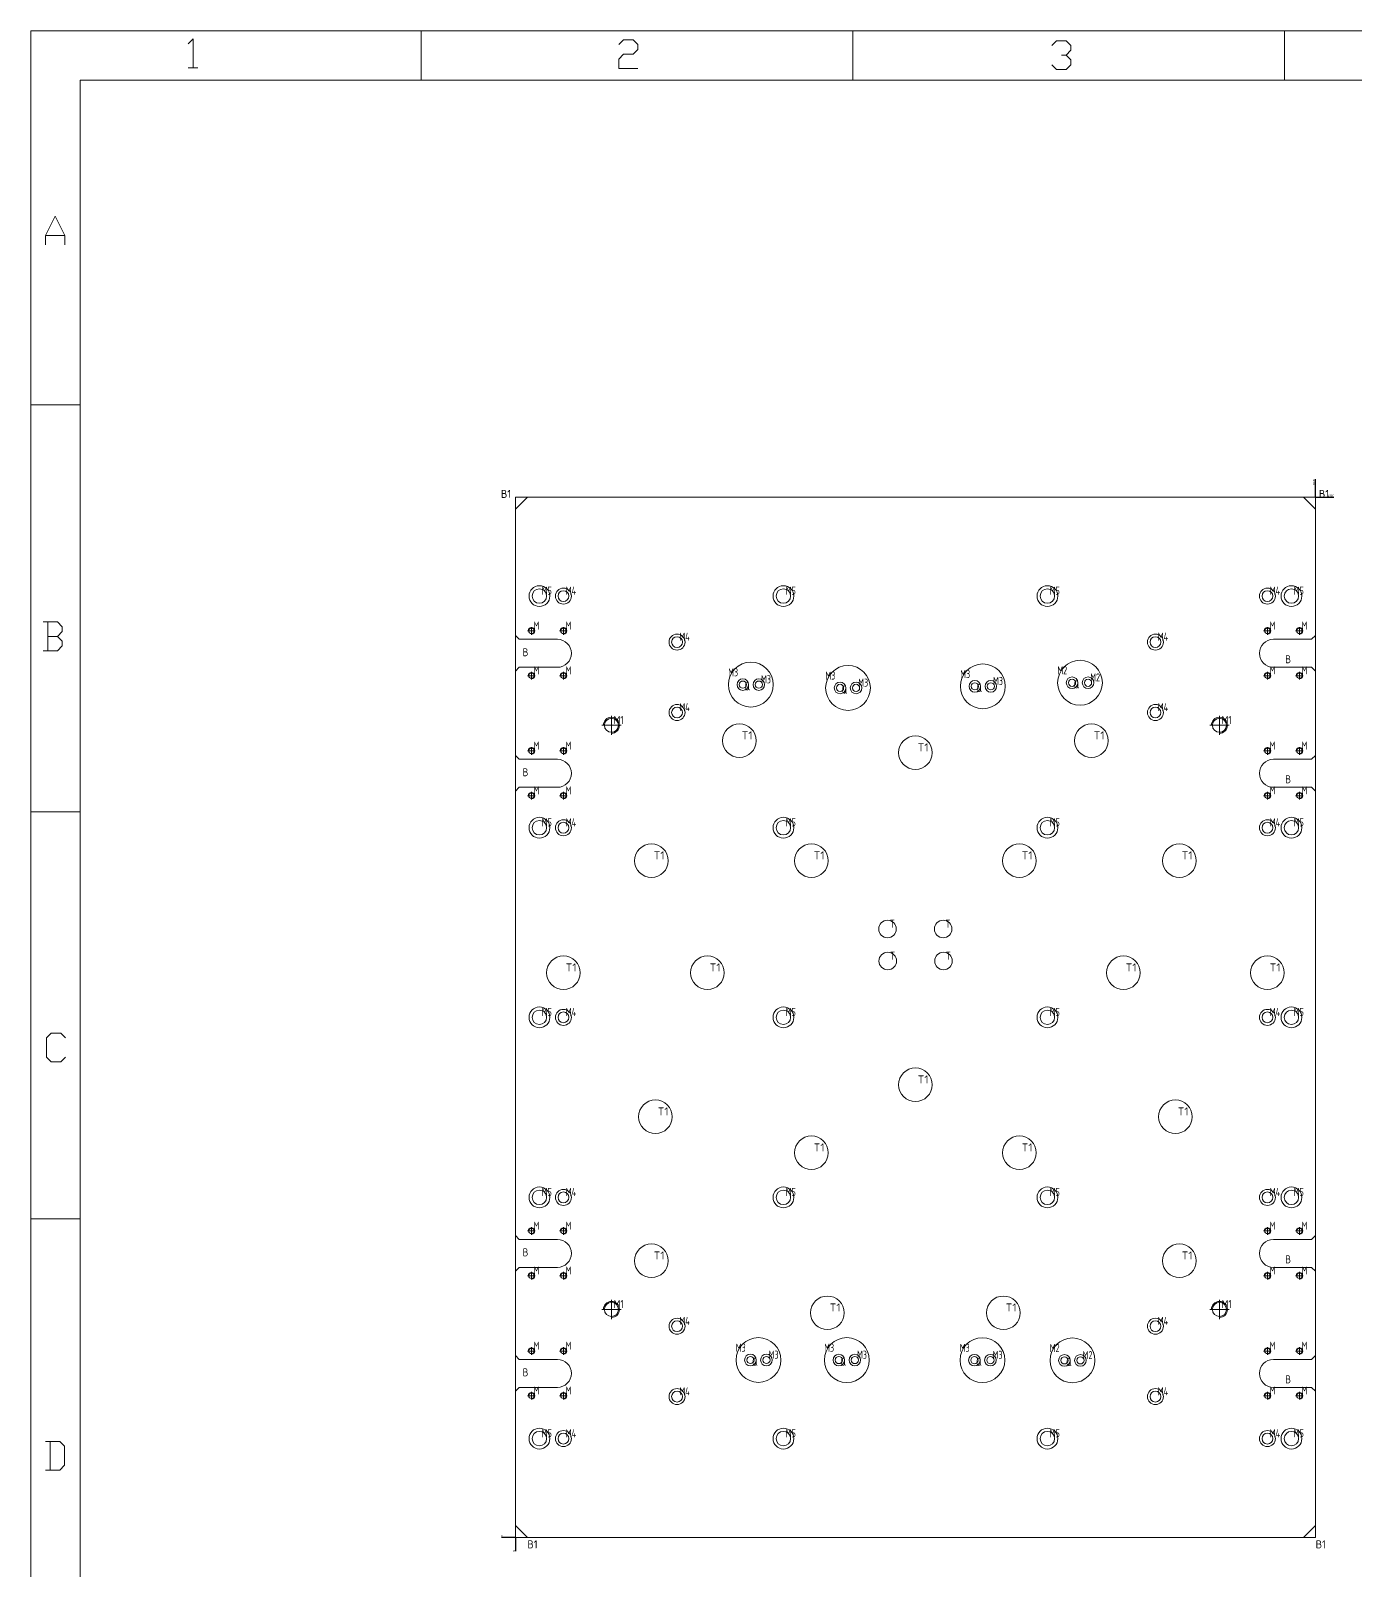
# Model space of a CAD drawing. Header units: millimetres. Extents: x 494 to 18201, y 224 to 11417.
# Drawn here: x 6179 to 7834, y 9493 to 11417 of the extents above; entities that cross this region are included whole.
import ezdxf
from ezdxf.enums import TextEntityAlignment as Align
from ezdxf.lldxf.tags import DXFTag

# ---------------------------------------------------------------- set-up
doc = ezdxf.new("R2010")
doc.units = ezdxf.units.MM
for name, color, linetype in [('DIM', 7, 'Continuous'), ('U1', 211, 'Continuous'), ('U1_W', 1, 'Continuous')]:
    doc.layers.add(name, color=color, linetype=linetype)
doc.styles.add('gbenor_', font='gbenor.shx', dxfattribs={"bigfont": 'gbcbig'})
doc.styles.get("Standard").update_dxf_attribs({"font": 'arial.ttf'})
doc.styles.add('TXT', font='txt.shx', dxfattribs={"width": 0.8, "bigfont": 'ctxt.shx'})
tags = doc.linetypes.add('CENTER', pattern='A,22,[0,arial.ttf,S=0,R=0,X=0,Y=0],-8.5,8.5,-8.5', length=47.4).pattern_tags.tags
tags[16:17] = [DXFTag(74, 4), DXFTag(75, 0), DXFTag(340, '0'), DXFTag(46, 0.0), DXFTag(50, 0.0), DXFTag(44, 0.0), DXFTag(45, 0.0)]
tags[14:15] = [DXFTag(74, 4), DXFTag(75, 0), DXFTag(340, '0'), DXFTag(46, 0.0), DXFTag(50, 0.0), DXFTag(44, 0.0), DXFTag(45, 0.0)]
tags[12:13] = [DXFTag(74, 4), DXFTag(75, 0), DXFTag(340, '0'), DXFTag(46, 0.0), DXFTag(50, 0.0), DXFTag(44, 0.0), DXFTag(45, 0.0)]
tags = doc.linetypes.add('DASHED', pattern='A,12.86,[0,arial.ttf,S=0,R=0,X=0,Y=0],-12.86', length=25.72).pattern_tags.tags
tags[12:13] = [DXFTag(74, 4), DXFTag(75, 0), DXFTag(340, '0'), DXFTag(46, 0.0), DXFTag(50, 0.0), DXFTag(44, 0.0), DXFTag(45, 0.0)]
doc.dimstyles.new('ISO-25', dxfattribs={"dimtxt": 2.5, "dimasz": 2.5, "dimexe": 1.25, "dimexo": 0.625, "dimtad": 1, "dimtxsty": 'Standard', "dimcen": 2.5, "dimadec": 0, "dimazin": 0, "dimtfac": 1, "dimtmove": 0, "dimatfit": 3, "dimfxl": 1, "dimarcsym": 0})

# ---------------------------------------------------------------- blocks, each defined once
blk = doc.blocks.new('*D61')
at = {"layer": 'Defpoints', "color": 0, "transparency": 16777216}
for p in [(7784.4, 10834.1), (7799.4, 10834.1), (6784.4, 9534.1)]:
    blk.add_point(p, dxfattribs=at)
at = {"layer": 'DIM', "color": 0, "lineweight": -2, "transparency": 16777216}
blk.add_line((7785.1, 10834.1), (7807.3, 10834.1), dxfattribs=at)
at = {"layer": 'DIM', "color": 0, "lineweight": 18, "transparency": 16777216, "insert": (7803.7, 10836), "char_height": 2.5, "attachment_point": 5}
blk.add_mtext('1300', dxfattribs=at)
blk = doc.blocks.new('*D62')
at = {"layer": 'Defpoints', "color": 0, "transparency": 16777216}
for p in [(6769.4, 9534.1), (6784.4, 9534.1), (6784.4, 9534.1)]:
    blk.add_point(p, dxfattribs=at)
at = {"layer": 'DIM', "color": 0, "lineweight": -2, "transparency": 16777216}
blk.add_line((6783.8, 9534.1), (6767.2, 9534.1), dxfattribs=at)
at = {"layer": 'DIM', "color": 0, "lineweight": 18, "transparency": 16777216, "insert": (6768, 9536), "char_height": 2.5, "attachment_point": 5}
blk.add_mtext('0', dxfattribs=at)
blk = doc.blocks.new('*D63')
at = {"layer": 'Defpoints', "color": 0, "transparency": 16777216}
for p in [(6784.4, 9534.1), (6784.4, 9534.1), (6784.4, 9519.1)]:
    blk.add_point(p, dxfattribs=at)
at = {"layer": 'DIM', "color": 0, "lineweight": -2, "transparency": 16777216}
blk.add_line((6784.4, 9533.5), (6784.4, 9516.8), dxfattribs=at)
at = {"layer": 'DIM', "color": 0, "lineweight": 18, "transparency": 16777216, "insert": (6782.5, 9517.6), "char_height": 2.5, "attachment_point": 5, "rotation": 90}
blk.add_mtext('0', dxfattribs=at)
blk = doc.blocks.new('*D64')
at = {"layer": 'Defpoints', "color": 0, "transparency": 16777216}
for p in [(7784.4, 10849.1), (7784.4, 10834.1), (6784.4, 9534.1)]:
    blk.add_point(p, dxfattribs=at)
at = {"layer": 'DIM', "color": 0, "lineweight": -2, "transparency": 16777216}
blk.add_line((7784.4, 10834.7), (7784.4, 10856.9), dxfattribs=at)
at = {"layer": 'DIM', "color": 0, "lineweight": 18, "transparency": 16777216, "insert": (7782.5, 10853.3), "char_height": 2.5, "attachment_point": 5, "rotation": 90}
blk.add_mtext('1000', dxfattribs=at)
blk = doc.blocks.new('U9')
at = {"color": 254, "lineweight": 18}
for p, q in [((-1705.29, 0), (-1705.29, -1202.02)), ((-1705.29, 0), (0, 0)), ((-1071.01, 0), (-1071.01, -24.96)), ((-1680.34, -1177.07), (-1680.34, -24.96)), ((-1680.34, -24.96), (-24.96, -24.96)), ((-1705.29, -189.25), (-1680.34, -189.25)), ((-1705.29, -395.13), (-1680.34, -395.13)), ((-1705.29, -601.01), (-1680.34, -601.01))]:
    blk.add_line(p, q, dxfattribs=at)
at = {"color": 254, "linetype": 'Continuous', "lineweight": 18}
for p, q in [((-1507.73, 0), (-1507.73, -24.96)), ((-1289.37, 0), (-1289.37, -24.96))]:
    blk.add_line(p, q, dxfattribs=at)
at = {"color": 92, "lineweight": 18}
for points in [[(-1625.59, -6.57), (-1623.16, -4.14), (-1623.16, -18.7)], [(-1407.8, -7.01), (-1405.38, -4.58), (-1400.53, -4.58), (-1398.11, -7.01), (-1398.11, -9.43), (-1400.53, -11.86), (-1405.38, -11.86), (-1407.8, -14.28), (-1407.8, -19.14), (-1398.11, -19.14)], [(-1188.74, -7.46), (-1186.32, -5.03), (-1181.47, -5.03), (-1179.04, -7.46), (-1179.04, -9.88), (-1181.47, -12.31), (-1183.89, -12.31)], [(-1181.47, -12.31), (-1179.04, -14.74), (-1179.04, -17.16), (-1181.47, -19.59), (-1186.32, -19.59), (-1188.74, -17.16)], [(-1625.59, -18.7), (-1620.74, -18.7)], [(-1697.78, -108.32), (-1697.78, -103.47), (-1692.93, -93.76), (-1688.08, -103.47), (-1688.08, -108.32)], [(-1697.78, -103.47), (-1688.08, -103.47)], [(-1691.83, -306.31), (-1689.4, -303.88), (-1689.4, -301.46), (-1691.83, -299.03), (-1699.1, -299.03)], [(-1696.68, -299.03), (-1696.68, -313.59)], [(-1699.1, -313.59), (-1691.83, -313.59), (-1689.4, -311.16), (-1689.4, -308.73), (-1691.83, -306.31), (-1696.68, -306.31)], [(-1687.68, -519.18), (-1690.11, -521.61), (-1694.96, -521.61), (-1697.38, -519.18), (-1697.38, -509.48), (-1694.96, -507.05), (-1690.11, -507.05), (-1687.68, -509.48)], [(-1697.88, -728.07), (-1690.61, -728.07), (-1688.18, -725.65), (-1688.18, -715.94), (-1690.61, -713.52), (-1697.88, -713.52)], [(-1695.46, -713.52), (-1695.46, -728.07)]]:
    blk.add_lwpolyline(points, dxfattribs=at)
at = {"lineweight": 18, "style": 'gbenor_'}
blk.add_attdef('文档路径', (-272.46, -941.27), '', height=11.97, dxfattribs=at)
at = {"lineweight": 20, "style": 'TXT'}
for tag, height, p in [('18-**-**', 11.02, (-447.23, -1029.37)), ('客户名称', 10.87, (-531.85, -1111.72, 0)), ('料厚:', 10.87, (-531.73, -1139.24, 0))]:
    blk.add_attdef(tag, text='', height=height, dxfattribs=at).set_placement(p, align=Align.MIDDLE)
for tag, p, height in [('88888', (-457.83, -1062.2), 10.02), ('材质:', (-565.48, -1088.8, 0), 10.87), ('核准', (-445.4, -1116.08, 0), 10.87), ('设计', (-445.79, -1142.51, 0), 10.87), ('绘图', (-446.15, -1168.95, 0), 10.87)]:
    blk.add_attdef(tag, p, '', height=height, dxfattribs=at)
for tag, p, height, width in [('3', (-199.16, -1062.58), 10.67, 0.7), ('4', (-199.16, -1089.19), 10.67, 0.7), ('核准日期', (-329.67, -1118.33, 0), 10.87, 0.68), ('设计日期', (-329.67, -1145.11, 0), 10.87, 0.68), ('1', (-187.58, -1144.16), 9.85, 0.7), ('绘图日期', (-329.78, -1170.73, 0), 10.87, 0.68), ('2', (-198.99, -1168.84), 9.85, 0.7)]:
    blk.add_attdef(tag, p, '', height=height, dxfattribs=dict(at, width=width))

msp = doc.modelspace()

# ---------------------------------------------------------------- linework, layer by layer
at = {"layer": 'DIM', "color": 252, "linetype": 'DASHED', "lineweight": 18, "ltscale": 0.429191}
msp.add_lwpolyline([(6784.43931, 9534.08628), (6784.43931, 10834.08628), (7784.43931, 10834.08628), (7784.43931, 9534.08628)], close=True, dxfattribs=at)
at = {"layer": 'U1', "color": 31, "linetype": 'Continuous', "lineweight": 13}
for p, q in [((6799.43931, 10834.08628), (6784.43931, 10819.08628)), ((7784.43931, 10819.08628), (7769.43931, 10834.08628)), ((6789.14641, 10656.58628), (6784.43931, 10661.29339)), ((7784.43931, 10661.29339), (7779.7322, 10656.58628)), ((6836.93864, 10656.58628), (6789.14641, 10656.58628)), ((7779.7322, 10656.58628), (7731.93997, 10656.58628)), ((6784.43931, 10616.87917), (6789.14641, 10621.58628)), ((6789.14641, 10621.58628), (6836.93864, 10621.58628)), ((7731.93997, 10621.58628), (7779.7322, 10621.58628)), ((7779.7322, 10621.58628), (7784.43931, 10616.87917)), ((6789.14641, 10506.58628), (6784.43931, 10511.29339)), ((6836.93864, 10506.58628), (6789.14641, 10506.58628)), ((7779.7322, 10506.58628), (7731.93997, 10506.58628)), ((7784.43931, 10511.29339), (7779.7322, 10506.58628)), ((6784.43931, 10466.87917), (6789.14641, 10471.58628)), ((6789.14641, 10471.58628), (6836.93864, 10471.58628)), ((7731.93997, 10471.58628), (7779.7322, 10471.58628)), ((7779.7322, 10471.58628), (7784.43931, 10466.87917)), ((6789.14641, 9906.58628), (6784.43931, 9911.29339)), ((7784.43931, 9911.29339), (7779.7322, 9906.58628)), ((6836.93864, 9906.58628), (6789.14641, 9906.58628)), ((7779.7322, 9906.58628), (7731.93997, 9906.58628)), ((6784.43931, 9866.87917), (6789.14641, 9871.58628)), ((6789.14641, 9871.58628), (6836.93864, 9871.58628)), ((7731.93997, 9871.58628), (7779.7322, 9871.58628)), ((7779.7322, 9871.58628), (7784.43931, 9866.87917)), ((6789.14641, 9756.58628), (6784.43931, 9761.29339)), ((6836.93864, 9756.58628), (6789.14641, 9756.58628)), ((7779.7322, 9756.58628), (7731.93997, 9756.58628)), ((7784.43931, 9761.29339), (7779.7322, 9756.58628)), ((6784.43931, 9716.87917), (6789.14641, 9721.58628)), ((6789.14641, 9721.58628), (6836.93864, 9721.58628)), ((7731.93997, 9721.58628), (7779.7322, 9721.58628)), ((7779.7322, 9721.58628), (7784.43931, 9716.87917)), ((6784.43931, 9549.08628), (6799.43931, 9534.08628)), ((7769.43931, 9534.08628), (7784.43931, 9549.08628))]:
    msp.add_line(p, q, dxfattribs=at)
at = {"layer": 'U1', "color": 135, "linetype": 'Continuous', "lineweight": 13}
for p, q in [((6799.43931, 10834.08628), (7769.43931, 10834.08628)), ((6784.43931, 10661.29339), (6784.43931, 10819.08628)), ((7784.43931, 10819.08628), (7784.43931, 10661.29339)), ((6784.43931, 10511.29339), (6784.43931, 10616.87917)), ((7784.43931, 10616.87917), (7784.43931, 10511.29339)), ((6784.43931, 9911.29339), (6784.43931, 10466.87917)), ((7784.43931, 10466.87917), (7784.43931, 9911.29339)), ((6784.43931, 9761.29339), (6784.43931, 9866.87917)), ((7784.43931, 9866.87917), (7784.43931, 9761.29339)), ((6784.43931, 9549.08628), (6784.43931, 9716.87917)), ((7784.43931, 9716.87917), (7784.43931, 9549.08628)), ((7769.43931, 9534.08628), (6799.43931, 9534.08628))]:
    msp.add_line(p, q, dxfattribs=at)
at = {"layer": 'U1', "color": 42, "linetype": 'Continuous', "lineweight": 13}
for centre, radius in [((6814.43931, 10710.58628), 13), ((6814.43931, 10710.58628), 9.0035), ((6844.43931, 10710.58628), 10), ((6844.43931, 10710.58628), 6.7535), ((7119.43931, 10710.58628), 13), ((7119.43931, 10710.58628), 9.0035), ((7449.43931, 10710.58628), 13), ((7449.43931, 10710.58628), 9.0035), ((7724.43931, 10710.58628), 10), ((7724.43931, 10710.58628), 6.7535), ((7754.43931, 10710.58628), 13), ((7754.43931, 10710.58628), 9.0035), ((6804.4393, 10667.08628), 3.403), ((6844.4393, 10667.08628), 3.403), ((6986.43881, 10653.08628), 10), ((6986.43881, 10653.08628), 6.7535), ((7584.43881, 10653.08628), 10), ((7584.43881, 10653.08628), 6.7535), ((7724.43931, 10667.08628), 3.403), ((7764.43931, 10667.08628), 3.403), ((6804.4393, 10611.08628), 3.403), ((6844.4393, 10611.08628), 3.403), ((7068.6924, 10599.93129), 7.25), ((7068.6924, 10599.93129), 4.5035), ((7088.6924, 10599.93129), 7.25), ((7088.6924, 10599.93129), 4.5035), ((7190.18621, 10595.78596), 7.25), ((7210.18621, 10595.78596), 7.25), ((7358.6924, 10597.78596), 7.25), ((7358.6924, 10597.78596), 4.5035), ((7378.6924, 10597.78596), 7.25), ((7378.6924, 10597.78596), 4.5035), ((7480.18621, 10602.28596), 7.25), ((7480.18621, 10602.28596), 4.5035), ((7500.18621, 10602.28596), 7.25), ((7500.18621, 10602.28596), 4.5035), ((7724.43931, 10611.08628), 3.403), ((7764.43931, 10611.08628), 3.403), ((7190.18621, 10595.78596), 4.5035), ((7210.18621, 10595.78596), 4.5035), ((6986.43881, 10565.08628), 10), ((6986.43881, 10565.08628), 6.7535), ((7584.43881, 10565.08628), 10), ((7584.43881, 10565.08628), 6.7535), ((6904.43931, 10549.08628), 8.753), ((7064.43931, 10529.8349), 21.001), ((7504.43931, 10529.8349), 21.001), ((7664.43931, 10549.08628), 8.753), ((7284.43931, 10514.8349), 21.001), ((6804.4393, 10517.08628), 3.403), ((6844.4393, 10517.08628), 3.403), ((7724.43931, 10517.08628), 3.403), ((7764.43931, 10517.08628), 3.403), ((6804.4393, 10461.08628), 3.403), ((6844.4393, 10461.08628), 3.403), ((7724.43931, 10461.08628), 3.403), ((7764.43931, 10461.08628), 3.403), ((6814.43931, 10421.08628), 13), ((6814.43931, 10421.08628), 9.0035), ((6844.43931, 10421.08628), 10), ((6844.43931, 10421.08628), 6.7535), ((7119.43931, 10421.08628), 13), ((7119.43931, 10421.08628), 9.0035), ((7449.43931, 10421.08628), 13), ((7449.43931, 10421.08628), 9.0035), ((7724.43931, 10421.08628), 10), ((7724.43931, 10421.08628), 6.7535), ((7754.43931, 10421.08628), 13), ((7754.43931, 10421.08628), 9.0035), ((6954.43931, 10379.8349), 21.001), ((7154.43934, 10379.8349), 21.001), ((7414.43931, 10379.8349), 21.001), ((7614.43931, 10379.8349), 21.001), ((7249.51103, 10294.50772), 11.001), ((7319.15205, 10294.50772), 11.001), ((6844.43931, 10239.8349), 21.001), ((7024.43931, 10239.8349), 21.001), ((7249.87002, 10254.50772), 11.001), ((7319.51103, 10254.50772), 11.001), ((7544.43931, 10239.8349), 21.001), ((7724.43931, 10239.8349), 21.001), ((6814.43931, 10184.08628), 13), ((7119.43931, 10184.08628), 13), ((7449.43931, 10184.08628), 13), ((7754.43931, 10184.08628), 13), ((6814.43931, 10184.08628), 9.0035), ((6844.43931, 10184.08628), 10), ((6844.43931, 10184.08628), 6.7535), ((7119.43931, 10184.08628), 9.0035), ((7449.43931, 10184.08628), 9.0035), ((7724.43931, 10184.08628), 10), ((7724.43931, 10184.08628), 6.7535), ((7754.43931, 10184.08628), 9.0035), ((7284.43931, 10099.8349), 21.001), ((6959.43931, 10059.8349), 21.001), ((7609.43931, 10059.8349), 21.001), ((7154.43931, 10014.8349), 21.001), ((7414.43931, 10014.8349), 21.001), ((6814.43931, 9959.08628), 13), ((6814.43931, 9959.08628), 9.0035), ((6844.43931, 9959.08628), 10), ((7119.43931, 9959.08628), 13), ((7119.43931, 9959.08628), 9.0035), ((7449.43931, 9959.08628), 13), ((7449.43931, 9959.08628), 9.0035), ((7724.43931, 9959.08628), 10), ((7754.43931, 9959.08628), 13), ((7754.43931, 9959.08628), 9.0035), ((6844.43931, 9959.08628), 6.7535), ((7724.43931, 9959.08628), 6.7535), ((6804.4393, 9917.08628), 3.403), ((6844.4393, 9917.08628), 3.403), ((7724.43931, 9917.08628), 3.403), ((7764.43931, 9917.08628), 3.403), ((6954.43931, 9879.8349), 21.001), ((7614.43931, 9879.8349), 21.001), ((6804.4393, 9861.08628), 3.403), ((6844.4393, 9861.08628), 3.403), ((7724.43931, 9861.08628), 3.403), ((7764.43931, 9861.08628), 3.403), ((7174.43931, 9814.8349), 21.001), ((7394.43931, 9814.8349), 21.001), ((6904.43931, 9819.08628), 8.753), ((7664.43931, 9819.08628), 8.753), ((6986.43881, 9798.08628), 10), ((6986.43881, 9798.08628), 6.7535), ((7584.43881, 9798.08628), 10), ((7584.43881, 9798.08628), 6.7535), ((6804.4393, 9767.08628), 3.403), ((6844.4393, 9767.08628), 3.403), ((7078.19344, 9755.84592), 7.25), ((7078.19344, 9755.84592), 4.5035), ((7098.19344, 9755.84592), 7.25), ((7098.19344, 9755.84592), 4.5035), ((7188.70371, 9755.77959), 7.25), ((7188.70371, 9755.77959), 4.5035), ((7208.70371, 9755.77959), 7.25), ((7208.70371, 9755.77959), 4.5035), ((7358.17469, 9755.6555), 7.25), ((7358.17469, 9755.6555), 4.5035), ((7378.17469, 9755.6555), 7.25), ((7378.17469, 9755.6555), 4.5035), ((7470.69018, 9755.37208), 7.25), ((7470.69018, 9755.37208), 4.5035), ((7490.69018, 9755.37208), 7.25), ((7490.69018, 9755.37208), 4.5035), ((7724.43931, 9767.08628), 3.403), ((7764.43931, 9767.08628), 3.403), ((6986.43881, 9710.08628), 10), ((6986.43881, 9710.08628), 6.7535), ((7584.43881, 9710.08628), 10), ((7584.43881, 9710.08628), 6.7535), ((6804.4393, 9711.08628), 3.403), ((6844.4393, 9711.08628), 3.403), ((7724.43931, 9711.08628), 3.403), ((7764.43931, 9711.08628), 3.403), ((6814.43931, 9657.58628), 13), ((6814.43931, 9657.58628), 9.0035), ((6844.43931, 9657.58628), 10), ((6844.43931, 9657.58628), 6.7535), ((7119.43931, 9657.58628), 13), ((7119.43931, 9657.58628), 9.0035), ((7449.43931, 9657.58628), 13), ((7449.43931, 9657.58628), 9.0035), ((7724.43931, 9657.58628), 10), ((7724.43931, 9657.58628), 6.7535), ((7754.43931, 9657.58628), 13), ((7754.43931, 9657.58628), 9.0035)]:
    msp.add_circle(centre, radius, dxfattribs=at)
at = {"layer": 'U1', "color": 30, "linetype": 'DASHED', "lineweight": 13, "ltscale": 1.120308}
for centre in [(7078.6924, 10599.93129), (7200.18621, 10595.78596), (7368.6924, 10597.78596), (7490.18621, 10602.28596), (7088.19344, 9755.84592), (7198.70371, 9755.77959), (7368.17469, 9755.6555), (7480.69018, 9755.37208)]:
    msp.add_circle(centre, 28.002, dxfattribs=at)
at = {"layer": 'U1', "color": 42, "linetype": 'Continuous', "lineweight": 18}
for centre, radius in [((6804.4393, 10667.08628), 4), ((6844.4393, 10667.08628), 4), ((7724.43931, 10667.08628), 4), ((7764.43931, 10667.08628), 4), ((6804.4393, 10611.08628), 4), ((6844.4393, 10611.08628), 4), ((7724.43931, 10611.08628), 4), ((7764.43931, 10611.08628), 4), ((6904.43931, 10549.08628), 10), ((7664.43931, 10549.08628), 10), ((6804.4393, 10517.08628), 4), ((6844.4393, 10517.08628), 4), ((7724.43931, 10517.08628), 4), ((7764.43931, 10517.08628), 4), ((6804.4393, 10461.08628), 4), ((6844.4393, 10461.08628), 4), ((7724.43931, 10461.08628), 4), ((7764.43931, 10461.08628), 4), ((6804.4393, 9917.08628), 4), ((6844.4393, 9917.08628), 4), ((7724.43931, 9917.08628), 4), ((7764.43931, 9917.08628), 4), ((6804.4393, 9861.08628), 4), ((6844.4393, 9861.08628), 4), ((7724.43931, 9861.08628), 4), ((7764.43931, 9861.08628), 4), ((6904.43931, 9819.08628), 10), ((7664.43931, 9819.08628), 10), ((6804.4393, 9767.08628), 4), ((6844.4393, 9767.08628), 4), ((7724.43931, 9767.08628), 4), ((7764.43931, 9767.08628), 4), ((6804.4393, 9711.08628), 4), ((6844.4393, 9711.08628), 4), ((7724.43931, 9711.08628), 4), ((7764.43931, 9711.08628), 4)]:
    msp.add_arc(centre, radius, 270, 180, dxfattribs=at)
at = {"layer": 'U1', "color": 31, "linetype": 'Continuous', "lineweight": 13}
for centre, start, end in [((6836.93864, 10639.08628), 270, 90), ((7731.93997, 10639.08628), 90, 270), ((6836.93864, 10489.08628), 270, 90), ((7731.93997, 10489.08628), 90, 270), ((6836.93864, 9889.08628), 270, 90), ((7731.93997, 9889.08628), 90, 270), ((6836.93864, 9739.08628), 270, 90), ((7731.93997, 9739.08628), 90, 270)]:
    msp.add_arc(centre, 17.5, start, end, dxfattribs=at)
at = {"layer": 'U1_W', "color": 1, "linetype": 'CENTER', "lineweight": 18, "ltscale": 1.120308}
for p, q in [((6799.6393, 10667.08628), (6809.2393, 10667.08628)), ((6804.4393, 10662.28628), (6804.4393, 10671.88628)), ((6839.6393, 10667.08628), (6849.2393, 10667.08628)), ((6844.4393, 10662.28628), (6844.4393, 10671.88628)), ((7719.63931, 10667.08628), (7729.23931, 10667.08628)), ((7724.43931, 10662.28628), (7724.43931, 10671.88628)), ((7759.63931, 10667.08628), (7769.23931, 10667.08628)), ((7764.43931, 10662.28628), (7764.43931, 10671.88628)), ((6799.6393, 10611.08628), (6809.2393, 10611.08628)), ((6804.4393, 10606.28628), (6804.4393, 10615.88628)), ((6839.6393, 10611.08628), (6849.2393, 10611.08628)), ((6844.4393, 10606.28628), (6844.4393, 10615.88628)), ((7719.63931, 10611.08628), (7729.23931, 10611.08628)), ((7724.43931, 10606.28628), (7724.43931, 10615.88628)), ((7759.63931, 10611.08628), (7769.23931, 10611.08628)), ((7764.43931, 10606.28628), (7764.43931, 10615.88628)), ((6892.43931, 10549.08628), (6916.43931, 10549.08628)), ((6904.43931, 10537.08628), (6904.43931, 10561.08628)), ((7652.43931, 10549.08628), (7676.43931, 10549.08628)), ((7664.43931, 10537.08628), (7664.43931, 10561.08628)), ((6799.6393, 10517.08628), (6809.2393, 10517.08628)), ((6804.4393, 10512.28628), (6804.4393, 10521.88628)), ((6839.6393, 10517.08628), (6849.2393, 10517.08628)), ((6844.4393, 10512.28628), (6844.4393, 10521.88628)), ((7719.63931, 10517.08628), (7729.23931, 10517.08628)), ((7724.43931, 10512.28628), (7724.43931, 10521.88628)), ((7759.63931, 10517.08628), (7769.23931, 10517.08628)), ((7764.43931, 10512.28628), (7764.43931, 10521.88628)), ((6799.6393, 10461.08628), (6809.2393, 10461.08628)), ((6804.4393, 10456.28628), (6804.4393, 10465.88628)), ((6839.6393, 10461.08628), (6849.2393, 10461.08628)), ((6844.4393, 10456.28628), (6844.4393, 10465.88628)), ((7719.63931, 10461.08628), (7729.23931, 10461.08628)), ((7724.43931, 10456.28628), (7724.43931, 10465.88628)), ((7759.63931, 10461.08628), (7769.23931, 10461.08628)), ((7764.43931, 10456.28628), (7764.43931, 10465.88628)), ((6799.6393, 9917.08628), (6809.2393, 9917.08628)), ((6804.4393, 9912.28628), (6804.4393, 9921.88628)), ((6839.6393, 9917.08628), (6849.2393, 9917.08628)), ((6844.4393, 9912.28628), (6844.4393, 9921.88628)), ((7719.63931, 9917.08628), (7729.23931, 9917.08628)), ((7724.43931, 9912.28628), (7724.43931, 9921.88628)), ((7759.63931, 9917.08628), (7769.23931, 9917.08628)), ((7764.43931, 9912.28628), (7764.43931, 9921.88628)), ((6799.6393, 9861.08628), (6809.2393, 9861.08628)), ((6804.4393, 9856.28628), (6804.4393, 9865.88628)), ((6839.6393, 9861.08628), (6849.2393, 9861.08628)), ((6844.4393, 9856.28628), (6844.4393, 9865.88628)), ((7719.63931, 9861.08628), (7729.23931, 9861.08628)), ((7724.43931, 9856.28628), (7724.43931, 9865.88628)), ((7759.63931, 9861.08628), (7769.23931, 9861.08628)), ((7764.43931, 9856.28628), (7764.43931, 9865.88628)), ((6892.43931, 9819.08628), (6916.43931, 9819.08628)), ((6904.43931, 9807.08628), (6904.43931, 9831.08628)), ((7652.43931, 9819.08628), (7676.43931, 9819.08628)), ((7664.43931, 9807.08628), (7664.43931, 9831.08628)), ((6799.6393, 9767.08628), (6809.2393, 9767.08628)), ((6804.4393, 9762.28628), (6804.4393, 9771.88628)), ((6839.6393, 9767.08628), (6849.2393, 9767.08628)), ((6844.4393, 9762.28628), (6844.4393, 9771.88628)), ((7719.63931, 9767.08628), (7729.23931, 9767.08628)), ((7724.43931, 9762.28628), (7724.43931, 9771.88628)), ((7759.63931, 9767.08628), (7769.23931, 9767.08628)), ((7764.43931, 9762.28628), (7764.43931, 9771.88628)), ((6804.4393, 9706.28628), (6804.4393, 9715.88628)), ((6844.4393, 9706.28628), (6844.4393, 9715.88628)), ((7724.43931, 9706.28628), (7724.43931, 9715.88628)), ((7764.43931, 9706.28628), (7764.43931, 9715.88628)), ((6799.6393, 9711.08628), (6809.2393, 9711.08628)), ((6839.6393, 9711.08628), (6849.2393, 9711.08628)), ((7719.63931, 9711.08628), (7729.23931, 9711.08628)), ((7759.63931, 9711.08628), (7769.23931, 9711.08628))]:
    msp.add_line(p, q, dxfattribs=at)

# ---------------------------------------------------------------- block references
at = {"layer": 'DIM', "ltscale": 1.418068, "xscale": 2.470691028918663, "yscale": 2.470691028908341, "zscale": 2.470691028918663}
msp.add_blockref('U9', (10391.89828, 11417.06807), dxfattribs=at)

# ---------------------------------------------------------------- texts
at = {"layer": 'DIM', "color": 4, "lineweight": 18, "style": 'gbenor_'}
for s, width, p in [('B1', 1.1106, (6766.2727, 10833.29714)), ('B1', 1.1106, (7788.7252, 10833.29714)), ('M5', 0.7599, (6817.33898, 10712.28686)), ('M4', 0.7404, (6847.27898, 10712.25686)), ('M5', 0.7599, (7122.33898, 10712.28686)), ('M5', 0.7599, (7452.33898, 10712.28686)), ('M4', 0.7404, (7727.27898, 10712.25686)), ('M5', 0.7599, (7757.33898, 10712.28686)), ('M', 0.8408, (6807.15898, 10668.69686)), ('M', 0.8408, (6847.15898, 10668.69686)), ('M', 0.8408, (7727.15898, 10668.69686)), ('M', 0.8408, (7767.15898, 10668.69686)), ('M4', 0.7404, (6989.27898, 10654.75686)), ('M4', 0.7404, (7587.27898, 10654.75686)), ('B', 0.9609, (6793.56948, 10635.44186)), ('M', 0.8408, (6807.15898, 10612.69686)), ('M', 0.8408, (6847.15898, 10612.69686)), ('M3', 0.7599, (7050.41698, 10610.34936)), ('M2', 0.7599, (7461.91098, 10612.70436)), ('M', 0.8408, (7727.15898, 10612.69686)), ('B', 0.9609, (7746.89298, 10626.66686)), ('M', 0.8408, (7767.15898, 10612.69686)), ('Q', 0.8408, (7070.90728, 10592.77951)), ('M3', 0.7599, (7091.47698, 10601.57436)), ('M3', 0.7599, (7171.91098, 10606.20436)), ('M3', 0.7599, (7212.97098, 10597.42936)), ('M3', 0.7599, (7340.41698, 10608.20436)), ('M3', 0.7599, (7381.47698, 10599.42936)), ('Q', 0.8408, (7482.40128, 10595.13451)), ('M2', 0.7599, (7502.97098, 10603.92936)), ('Q', 0.8408, (7192.40128, 10588.63451)), ('Q', 0.8408, (7360.90728, 10590.63451)), ('M4', 0.7404, (6989.27898, 10566.75686)), ('M4', 0.7404, (7587.27898, 10566.75686)), ('M1', 0.9957, (6907.27898, 10550.75686)), ('M1', 0.9957, (7667.27898, 10550.75686)), ('M', 0.8408, (6807.15898, 10518.69686)), ('M', 0.8408, (6847.15898, 10518.69686)), ('T1', 1.2554, (7067.18428, 10531.45851)), ('T1', 1.2554, (7287.18428, 10516.45851)), ('T1', 1.2554, (7507.18428, 10531.45851)), ('M', 0.8408, (7727.15898, 10518.69686)), ('M', 0.8408, (7767.15898, 10518.69686)), ('B', 0.9609, (6793.56948, 10485.44186)), ('B', 0.9609, (7746.89298, 10476.66686)), ('M', 0.8408, (6807.15898, 10462.69686)), ('M', 0.8408, (6847.15898, 10462.69686)), ('M', 0.8408, (7727.15898, 10462.69686)), ('M', 0.8408, (7767.15898, 10462.69686)), ('M5', 0.7599, (6817.33898, 10422.78686)), ('M4', 0.7404, (6847.27898, 10422.75686)), ('M5', 0.7599, (7122.33898, 10422.78686)), ('M5', 0.7599, (7452.33898, 10422.78686)), ('M4', 0.7404, (7727.27898, 10422.75686)), ('M5', 0.7599, (7757.33898, 10422.78686)), ('T1', 1.2554, (6957.18428, 10381.45851)), ('T1', 1.2554, (7157.18428, 10381.45851)), ('T1', 1.2554, (7417.18428, 10381.45851)), ('T1', 1.2554, (7617.18428, 10381.45851)), ('T', 0.9609, (7252.371, 10296.18887)), ('T', 0.9609, (7322.012, 10296.18887)), ('T', 0.9609, (7252.73, 10256.18887)), ('T', 0.9609, (7322.371, 10256.18887)), ('T1', 1.2554, (6847.18428, 10241.45851)), ('T1', 1.2554, (7027.18428, 10241.45851)), ('T1', 1.2554, (7547.18428, 10241.45851)), ('T1', 1.2554, (7727.18428, 10241.45851)), ('M5', 0.7599, (6817.33898, 10185.78686)), ('M4', 0.7404, (6847.27898, 10185.75686)), ('M5', 0.7599, (7122.33898, 10185.78686)), ('M5', 0.7599, (7452.33898, 10185.78686)), ('M4', 0.7404, (7727.27898, 10185.75686)), ('M5', 0.7599, (7757.33898, 10185.78686)), ('T1', 1.2554, (7287.18428, 10101.45851)), ('T1', 1.2554, (6962.18428, 10061.45851)), ('T1', 1.2554, (7612.18428, 10061.45851)), ('T1', 1.2554, (7157.18428, 10016.45851)), ('T1', 1.2554, (7417.18428, 10016.45851)), ('M5', 0.7599, (6817.33898, 9960.78686)), ('M4', 0.7404, (6847.27898, 9960.75686)), ('M5', 0.7599, (7122.33898, 9960.78686)), ('M5', 0.7599, (7452.33898, 9960.78686)), ('M4', 0.7404, (7727.27898, 9960.75686)), ('M5', 0.7599, (7757.33898, 9960.78686)), ('M', 0.8408, (6807.15898, 9918.69686)), ('M', 0.8408, (6847.15898, 9918.69686)), ('M', 0.8408, (7727.15898, 9918.69686)), ('M', 0.8408, (7767.15898, 9918.69686)), ('B', 0.9609, (6793.56948, 9885.44186)), ('T1', 1.2554, (6957.18428, 9881.45851)), ('T1', 1.2554, (7617.18428, 9881.45851)), ('M', 0.8408, (6807.15898, 9862.69686)), ('M', 0.8408, (6847.15898, 9862.69686)), ('M', 0.8408, (7727.15898, 9862.69686)), ('B', 0.9609, (7746.89298, 9876.66686)), ('M', 0.8408, (7767.15898, 9862.69686)), ('M1', 0.9957, (6907.27898, 9820.75686)), ('T1', 1.2554, (7177.18428, 9816.45851)), ('T1', 1.2554, (7397.18428, 9816.45851)), ('M1', 0.9957, (7667.27898, 9820.75686)), ('M4', 0.7404, (6989.27898, 9799.75686)), ('M4', 0.7404, (7587.27898, 9799.75686)), ('M', 0.8408, (6807.15898, 9768.69686)), ('M', 0.8408, (6847.15898, 9768.69686)), ('M3', 0.7599, (7059.91798, 9766.26436)), ('M3', 0.7599, (7170.42898, 9766.19836)), ('M3', 0.7599, (7339.89998, 9766.07436)), ('M2', 0.7599, (7452.41498, 9765.79036)), ('M', 0.8408, (7727.15898, 9768.69686)), ('M', 0.8408, (7767.15898, 9768.69686)), ('Q', 0.8408, (7080.40828, 9748.69451)), ('M3', 0.7599, (7100.97798, 9757.48936)), ('Q', 0.8408, (7190.91928, 9748.62851)), ('M3', 0.7599, (7211.48898, 9757.42336)), ('Q', 0.8408, (7360.39028, 9748.50451)), ('M3', 0.7599, (7380.95998, 9757.29936)), ('Q', 0.8408, (7472.90528, 9748.22051)), ('M2', 0.7599, (7493.47498, 9757.01536)), ('B', 0.9609, (6793.56948, 9735.44186)), ('B', 0.9609, (7746.89298, 9726.66686)), ('M', 0.8408, (6807.15898, 9712.69686)), ('M', 0.8408, (6847.15898, 9712.69686)), ('M4', 0.7404, (6989.27898, 9711.75686)), ('M4', 0.7404, (7587.27898, 9711.75686)), ('M', 0.8408, (7727.15898, 9712.69686)), ('M', 0.8408, (7767.15898, 9712.69686)), ('M5', 0.7599, (6817.33898, 9659.28686)), ('M4', 0.7404, (6847.27898, 9659.25686)), ('M5', 0.7599, (7122.33898, 9659.28686)), ('M5', 0.7599, (7452.33898, 9659.28686)), ('M4', 0.7404, (7727.27898, 9659.25686)), ('M5', 0.7599, (7757.33898, 9659.28686)), ('B1', 1.1106, (6799.36512, 9520.46659)), ('B1', 1.1106, (7784.71925, 9520.46659))]:
    msp.add_text(s, height=10, dxfattribs=dict(at, width=width)).set_placement(p)

# ---------------------------------------------------------------- dimensions: what is measured, and where the dimension line sits
at = {"layer": 'DIM', "lineweight": 18}
for feature_location, offset, dtype, origin, picture, middle in [((7784.43931, 10834.08628), (0, 15), 1, (6784.43931, 9534.08628), '*D64', (7782.53787, 10853.3223)), ((7784.43931, 10834.08628), (15, 0), 0, (6784.43931, 9534.08628), '*D61', (7803.67532, 10835.98856)), ((6784.4393060384, 9534.0862797763), (-15, 0), 0, (6784.4393060384, 9534.0862797763), '*D62', (6767.9991627914, 9535.9877122456)), ((6784.4393060384, 9534.0862797764), (0, -15), 1, (6784.4393060384, 9534.0862797764), '*D63', (6782.5378735691, 9517.6461365294))]:
    dim = msp.add_ordinate_dim(feature_location=feature_location, offset=offset, dtype=dtype, origin=origin, dimstyle='ISO-25', dxfattribs=at)
    dim.commit()
    dim.dimension.update_dxf_attribs({"geometry": picture, "text_midpoint": middle})

doc.saveas('drawing.dxf')
